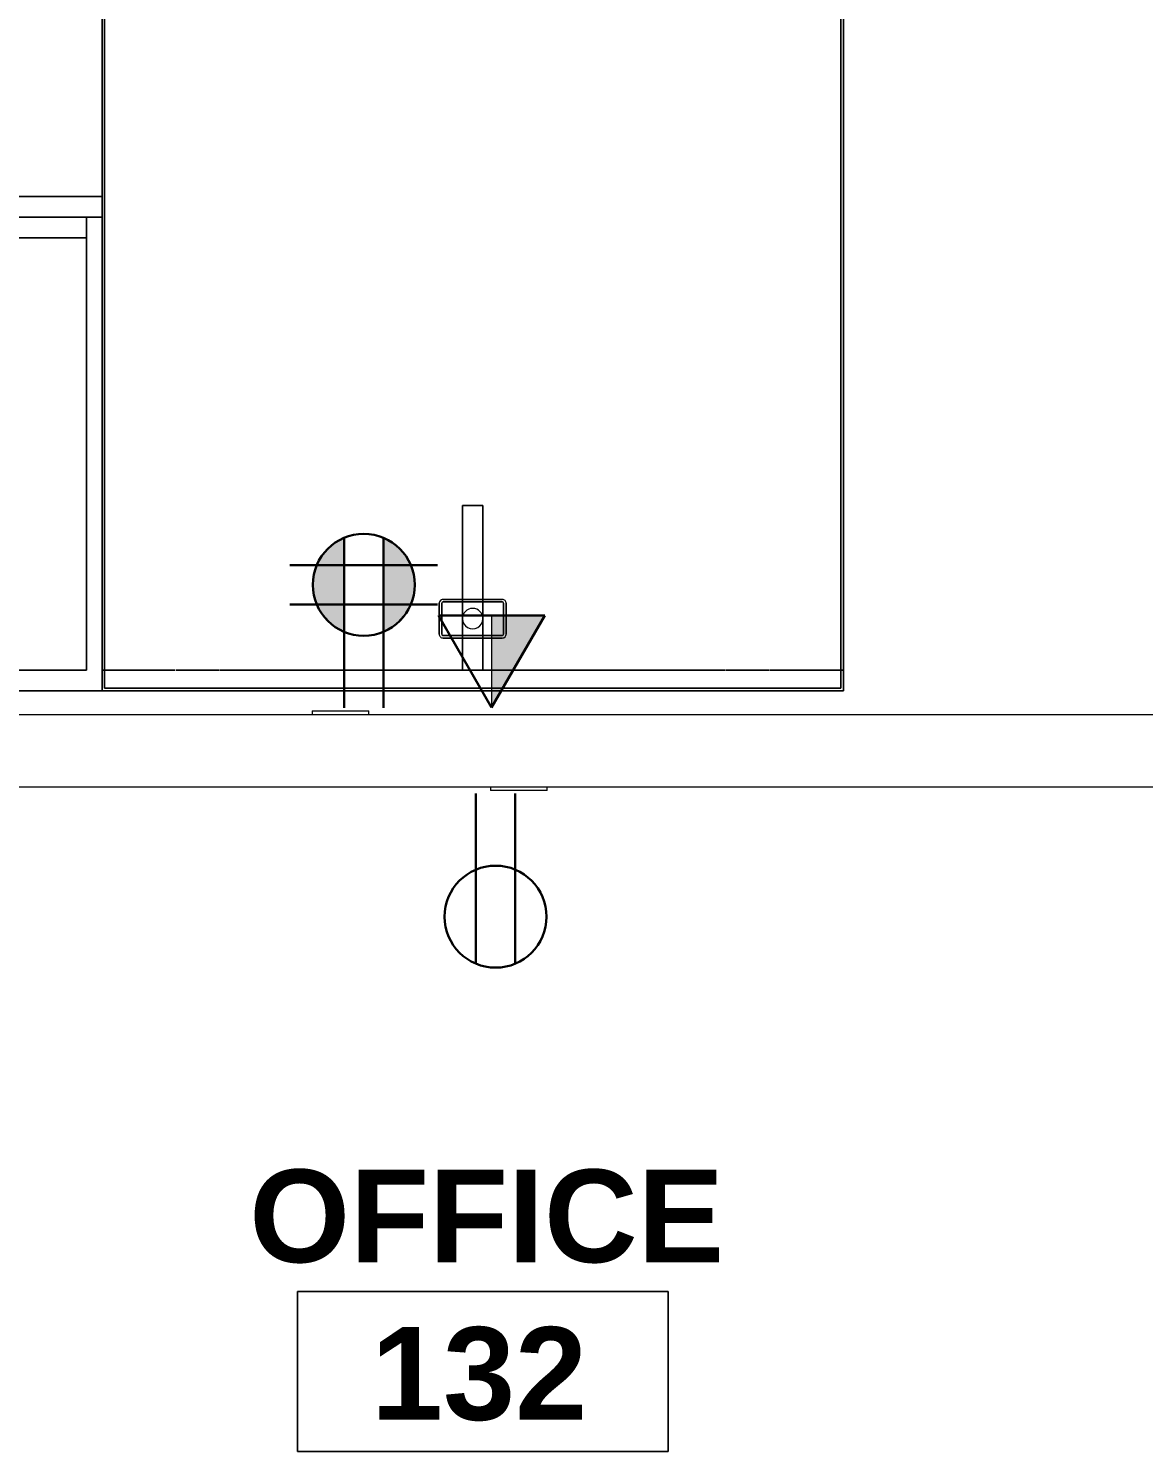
# Model space of a CAD drawing. Header units: inches. Extents: x 587 to 1284, y 1170 to 2052.
# Drawn here: x 721.9 to 776.1, y 1876.9 to 1946 of the extents above; entities that cross this region are included whole.
import ezdxf

# ---------------------------------------------------------------- set-up
doc = ezdxf.new("R2010")
doc.units = ezdxf.units.IN
doc.header["$MEASUREMENT"] = 0
for name, color, linetype, lineweight in [('A-ANNO-NOTE', 131, 'Continuous', 9), ('A-AREA-IDEN', 2, 'Continuous', 9), ('E-ELEC-FIXT', 91, 'Continuous', 9), ('I-FURN', 30, 'Continuous', 9), ('I-FURN-PNLS', 30, 'Continuous', 9), ('I-WALL', 2, 'Continuous', 18)]:
    doc.layers.add(name, color=color, linetype=linetype, lineweight=lineweight)
doc.styles.add('Swis721 Lt BT_B', font='', dxfattribs={"height": 4.5})
doc.styles.get('Swis721 Lt BT_B').set_extended_font_data('Swis721 Lt BT', bold=True)

# ---------------------------------------------------------------- blocks, each defined once
blk = doc.blocks.new('Zira Wksta 12 - Type 1-V7-Level 07  POWER _ SIGNAL')
at = {"layer": 'I-FURN-PNLS'}
for p, q in [((-36.303, 0), (0, 0)), ((0, 0), (-36.303, 0)), ((-36.303, 0), (0, 0)), ((0, 0), (-1, 0)), ((-1, 0), (-1, -0.111)), ((-1, -0.111), (-1, 0)), ((-1, 0), (0, 0)), ((0, 0), (0, -36)), ((0, -36), (0, 0)), ((0, 0), (0, -36)), ((0, -36), (0, 0)), ((0, 0), (0, -36)), ((-36.354, -0.125), (-0.125, -0.125)), ((-0.125, -0.125), (-36.354, -0.125)), ((-0.125, -0.125), (-36.354, -0.125)), ((-36.354, -0.125), (-0.125, -0.125)), ((-36.303, 0), (0, 0)), ((-1, -0.125), (-1, -3.566)), ((-1, -3.566), (-1, -0.125)), ((-0.125, -0.125), (-0.125, -35.875)), ((-0.125, -35.875), (-0.125, -0.125)), ((-0.125, -35.875), (-0.125, -0.125)), ((-0.125, -0.125), (-0.125, -35.875)), ((0, 0), (0, -36)), ((-1, -3.598), (-1, -5.709)), ((-1, -5.709), (-1, -3.598)), ((-1, -5.738), (-1, -30.262)), ((-1, -17.5), (-1, -5.738)), ((-4.437, -16.562), (-4.437, -19.437)), ((-4.437, -19.437), (-4.437, -16.562)), ((-4.312, -16.562), (-4.312, -19.143)), ((-4.312, -19.143), (-4.312, -16.562)), ((-2.75, -16.375), (-4.25, -16.375)), ((-4.25, -16.375), (-2.75, -16.375)), ((-4.182, -16.5), (-4.25, -16.5)), ((-4.25, -16.5), (-4.182, -16.5)), ((-2.833, -16.5), (-4.167, -16.5)), ((-4.167, -16.5), (-2.833, -16.5)), ((-2.75, -16.5), (-2.818, -16.5)), ((-2.818, -16.5), (-2.75, -16.5)), ((-2.687, -19.143), (-2.687, -16.562)), ((-2.687, -16.562), (-2.687, -19.143)), ((-2.562, -19.437), (-2.562, -16.562)), ((-2.562, -16.562), (-2.562, -19.437)), ((-4.437, -17.5), (-9, -17.5)), ((-9, -17.5), (-9, -18.5)), ((-9, -18.5), (-9, -17.5)), ((-9, -17.5), (-4.437, -17.5)), ((-4.312, -17.5), (-4.437, -17.5)), ((-4.437, -17.5), (-4.312, -17.5)), ((-3.644, -17.5), (-4.312, -17.5)), ((-4.312, -17.5), (-3.644, -17.5)), ((-3.361, -17.5), (-3.639, -17.5)), ((-3.639, -17.5), (-3.361, -17.5)), ((-2.687, -17.5), (-3.356, -17.5)), ((-3.356, -17.5), (-2.687, -17.5)), ((-2.562, -17.5), (-2.687, -17.5)), ((-2.687, -17.5), (-2.562, -17.5)), ((-1, -17.5), (-2.562, -17.5)), ((-2.562, -17.5), (-1, -17.5)), ((-1, -18.5), (-1, -17.5)), ((-1, -17.5), (-1, -18.5)), ((-1, -18.5), (-1, -17.5)), ((-9, -18.5), (-4.437, -18.5)), ((-4.437, -18.5), (-9, -18.5)), ((-4.437, -18.5), (-4.312, -18.5)), ((-4.312, -18.5), (-4.437, -18.5)), ((-4.312, -18.5), (-3.644, -18.5)), ((-3.644, -18.5), (-4.312, -18.5)), ((-3.639, -18.5), (-3.361, -18.5)), ((-3.361, -18.5), (-3.639, -18.5)), ((-3.356, -18.5), (-2.687, -18.5)), ((-2.687, -18.5), (-3.356, -18.5)), ((-2.687, -18.5), (-2.563, -18.5)), ((-2.563, -18.5), (-2.687, -18.5)), ((-2.562, -18.5), (-1, -18.5)), ((-1, -18.5), (-2.562, -18.5)), ((-1, -30.262), (-1, -18.5)), ((-4.312, -19.159), (-4.312, -19.437)), ((-4.312, -19.437), (-4.312, -19.159)), ((-2.687, -19.437), (-2.687, -19.159)), ((-2.687, -19.159), (-2.687, -19.437)), ((-4.25, -19.5), (-4.182, -19.5)), ((-4.182, -19.5), (-4.25, -19.5)), ((-4.25, -19.625), (-2.75, -19.625)), ((-2.75, -19.625), (-4.25, -19.625)), ((-4.167, -19.5), (-2.833, -19.5)), ((-2.833, -19.5), (-4.167, -19.5)), ((-2.818, -19.5), (-2.75, -19.5)), ((-2.75, -19.5), (-2.818, -19.5)), ((-1, -30.291), (-1, -32.402)), ((-1, -32.402), (-1, -30.291)), ((-1, -32.44), (-1, -35.875)), ((-1, -35.875), (-1, -32.44)), ((-0.126, -35.875), (-51, -35.875)), ((-51, -35.875), (-0.126, -35.875)), ((-51, -35.875), (-0.126, -35.875)), ((-0.126, -35.875), (-51, -35.875)), ((-1, -35.877), (-1, -36)), ((-1, -36), (-1, -35.877)), ((0, -36), (-51, -36)), ((0, -36), (-51, -36)), ((-51, -36), (0, -36)), ((-51, -36), (-24, -36)), ((0, -36), (-24, -36)), ((-24, -36), (-24, -84)), ((-24, -36), (-24, -84)), ((0, -36), (-24, -36)), ((-24, -36), (0, -36)), ((-24, -84), (-24, -36)), ((-24, -36), (-24, -84)), ((-23, -36), (-24, -36)), ((-24, -36), (-23, -36)), ((-24, -84), (-24, -36)), ((-24, -36), (0, -36)), ((-23, -36.75), (-23, -36)), ((-23, -36), (-23, -36.75)), ((0, -36), (-23, -36)), ((-23, -36), (-23, -36.75)), ((-23, -36.75), (-23, -36)), ((-23, -36), (-1, -36)), ((-1, -36), (0, -36)), ((-1, -36), (0, -36)), ((0, -36), (-1, -36)), ((0, -84), (0, -36)), ((0, -84), (0, -36)), ((0, -36), (0, -84)), ((0, -84), (0, -36)), ((0, -36), (0, -84)), ((-23, -36.75), (-23, -83.25)), ((-23, -83.25), (-23, -36.75)), ((-22, -36.75), (-23, -36.75)), ((-23, -36.75), (-22, -36.75)), ((-23, -36.75), (-23, -83.25)), ((-1, -36.75), (-23, -36.75)), ((-23, -36.75), (-1, -36.75)), ((-23, -83.25), (-23, -36.75)), ((-23, -83.25), (-23, -36.75)), ((-23, -36.75), (-23, -83.25)), ((-23, -36.75), (-1, -36.75)), ((-1, -36.75), (-23, -36.75)), ((-22, -36.75), (-22, -83.25)), ((-22, -83.25), (-22, -36.75)), ((-1, -36.75), (-22, -36.75)), ((-22, -36.75), (-1, -36.75)), ((-22, -36.75), (-22, -83.25)), ((-22, -83.25), (-22, -36.75)), ((-1, -36.75), (-1, -83.25)), ((-1, -83.25), (-1, -36.75)), ((-1, -83.25), (-1, -36.75)), ((-1, -36.75), (-1, -83.25)), ((-1, -36.75), (-1, -83.25)), ((-1, -83.25), (-1, -36.75))]:
    blk.add_line(p, q, dxfattribs=at)
for centre, radius, start, end in [((-4.25, -16.562), 0.188, 90, 180), ((-4.25, -16.562), 0.188, 135, 180), ((-4.25, -16.562), 0.188, 90, 135), ((-4.25, -16.562), 0.0625, 90, 180), ((-4.25, -16.562), 0.0625, 165, 180), ((-4.25, -16.562), 0.0625, 150, 165), ((-4.25, -16.562), 0.0625, 135, 150), ((-4.25, -16.562), 0.0625, 90, 135), ((-2.75, -16.562), 0.188, 360, 90), ((-2.75, -16.562), 0.188, 45, 90), ((-2.75, -16.562), 0.0625, 60, 90), ((-2.75, -16.562), 0.0625, 0, 90), ((-2.75, -16.562), 0.0625, 45, 60), ((-2.75, -16.562), 0.0625, 30, 45), ((-2.75, -16.562), 0.0625, 360, 30), ((-2.75, -16.562), 0.188, 0, 45), ((-3.5, -18), 0.5, 90, 270), ((-3.5, -18), 0.5, 90, 270), ((-3.5, -18), 0.5, 270, 90), ((-3.5, -18), 0.5, 270, 90), ((-4.25, -19.437), 0.188, 180, 270), ((-4.25, -19.437), 0.188, 180, 225), ((-4.25, -19.437), 0.188, 225, 270), ((-4.25, -19.437), 0.0625, 180, 210), ((-4.25, -19.437), 0.0625, 180, 270), ((-4.25, -19.437), 0.0625, 210, 255), ((-4.25, -19.437), 0.0625, 255, 270), ((-2.75, -19.437), 0.188, 270, 360), ((-2.75, -19.437), 0.0625, 270, 0), ((-2.75, -19.437), 0.0625, 270, 285), ((-2.75, -19.437), 0.187, 270, 315), ((-2.75, -19.437), 0.0625, 285, 315), ((-2.75, -19.437), 0.0625, 315, 330), ((-2.75, -19.437), 0.0625, 330, 0), ((-2.75, -19.437), 0.187, 315, 0)]:
    blk.add_arc(centre, radius, start, end, dxfattribs=at)
blk = doc.blocks.new('PS - Power Device _Wall Base_ - Quad - Data Combo-5019240-Level 07  POWER _ SIGNAL')
at = {"layer": 'E-ELEC-FIXT'}
for p, q in [((735.718, 1912.875), (738.468, 1912.875)), ((735.718, 1912.875), (735.718, 1912.688)), ((738.468, 1912.688), (738.468, 1912.875))]:
    blk.add_line(p, q, dxfattribs=at)
blk = doc.blocks.new('PS - Power Device _Wall Base_ - Duplex-4862727-Level 07  POWER _ SIGNAL')
at = {"layer": 'E-ELEC-FIXT'}
for p, q in [((742.718, 1305.968), (745.468, 1305.968)), ((742.718, 1305.968), (742.718, 1305.78)), ((745.468, 1305.78), (745.468, 1305.968))]:
    blk.add_line(p, q, dxfattribs=at)
blk = doc.blocks.new('Room Tag - Room Name and Number-3379422-Level 07  POWER _ SIGNAL')
at = {"layer": 'A-AREA-IDEN'}
for p, q in [((-0.1881, -0.1636), (-0.1881, -0.0018)), ((-0.1881, -0.0018), (0.1869, -0.0018)), ((0.1869, -0.0018), (-0.1881, -0.0018)), ((-0.1881, -0.0018), (-0.1881, -0.1636)), ((0.1869, -0.0018), (0.1869, -0.1636)), ((0.1869, -0.1636), (0.1869, -0.0018)), ((0.1869, -0.1636), (-0.1881, -0.1636)), ((-0.1881, -0.1636), (0.1869, -0.1636))]:
    blk.add_line(p, q, dxfattribs=at)

msp = doc.modelspace()

# ---------------------------------------------------------------- hatches: boundary and pattern name
at = {"layer": 'A-ANNO-NOTE'}
for points in [[(736.499, 1920.772), (737.096, 1921.2), (736.857, 1921.061)], [(737.263, 1916.713), (737.096, 1921.2), (736.499, 1920.772)], [(737.263, 1916.713), (737.179, 1921.24), (737.096, 1921.2)], [(737.263, 1916.713), (737.263, 1921.277), (737.179, 1921.24)], [(739.18, 1916.713), (739.264, 1921.24), (739.18, 1921.277)], [(739.18, 1916.713), (739.347, 1921.2), (739.264, 1921.24)], [(739.18, 1916.713), (739.662, 1916.982), (739.347, 1921.2)], [(739.944, 1920.772), (739.586, 1921.061), (739.347, 1921.2), (739.629, 1920.998)], [(739.662, 1916.982), (739.944, 1920.772), (739.347, 1921.2), (739.629, 1917.414)], [(736.781, 1916.982), (736.499, 1920.772), (736.199, 1920.422)], [(737.263, 1916.713), (736.499, 1920.772), (736.781, 1916.982)], [(739.662, 1916.982), (740.244, 1920.422), (739.944, 1920.772), (739.823, 1919.153)], [(736.053, 1917.803), (736.199, 1920.422), (735.757, 1919.226)], [(735.757, 1919.226), (736.199, 1920.422), (735.819, 1919.589)], [(735.819, 1919.589), (736.199, 1920.422), (735.9, 1919.853)], [(736.781, 1916.982), (736.199, 1920.422), (736.053, 1917.803)], [(739.662, 1916.982), (740.39, 1917.803), (740.244, 1920.422), (740.029, 1919.153)], [(740.39, 1917.803), (740.686, 1919.226), (740.244, 1920.422), (740.315, 1919.153)], [(740.543, 1919.853), (740.51, 1919.939), (740.244, 1920.422)], [(740.624, 1919.589), (740.543, 1919.853), (740.244, 1920.422)], [(740.686, 1919.226), (740.624, 1919.589), (740.244, 1920.422)], [(736.053, 1917.803), (735.757, 1919.226), (735.781, 1918.582)], [(740.39, 1917.803), (740.662, 1918.582), (740.671, 1919.153)], [(740.662, 1918.582), (740.693, 1918.857), (740.683, 1919.153)], [(736.053, 1917.803), (735.781, 1918.582), (735.842, 1918.313)], [(740.39, 1917.803), (740.6, 1918.313), (740.662, 1918.582)], [(736.781, 1916.982), (736.053, 1917.803), (736.371, 1917.352)], [(739.662, 1916.982), (740.072, 1917.352), (740.39, 1917.803)], [(740.072, 1917.352), (740.132, 1917.422), (740.344, 1917.723)], [(744.43, 1913.041), (747.008, 1917.507), (744.43, 1917.507), (744.43, 1915.604)]]:
    msp.add_hatch(color=256, dxfattribs=at).paths.add_polyline_path(points, flags=0)

# ---------------------------------------------------------------- linework, layer by layer
for p, q in [((737.263, 1916.713), (737.263, 1921.277)), ((739.18, 1921.277), (739.18, 1916.713)), ((744.43, 1913.041), (747.008, 1917.507)), ((747.008, 1917.507), (744.43, 1917.507)), ((744.43, 1917.507), (744.43, 1913.041))]:
    msp.add_line(p, q, dxfattribs=at)
at = {"layer": 'A-ANNO-NOTE', "lineweight": 30}
for p, q in [((737.263, 1913.014), (737.263, 1921.277)), ((739.18, 1913.014), (739.18, 1921.277)), ((734.635, 1919.953), (741.808, 1919.953)), ((734.635, 1918.037), (741.808, 1918.037)), ((744.43, 1913.041), (741.851, 1917.507)), ((741.851, 1917.507), (747.008, 1917.507)), ((744.43, 1913.041), (747.008, 1917.507)), ((743.663, 1908.861), (743.663, 1900.598)), ((745.579, 1908.861), (745.579, 1900.598)), ((745.579, 1908.861), (745.579, 1900.598))]:
    msp.add_line(p, q, dxfattribs=at)
for centre in [(738.221, 1918.995), (744.621, 1902.88)]:
    msp.add_circle(centre, 2.475, dxfattribs=at)
at = {"layer": 'A-ANNO-NOTE'}
for start, end in [(112.7756, 247.2244), (292.7756, 67.2244)]:
    msp.add_arc((738.221, 1918.995), 2.475, start, end, dxfattribs=at)
at = {"layer": 'I-WALL'}
for p, q in [((829, 1912.688), (661.093, 1912.688)), ((661.093, 1909.188), (829, 1909.188))]:
    msp.add_line(p, q, dxfattribs=at)

# ---------------------------------------------------------------- block references
at = {"layer": 'A-AREA-IDEN', "xscale": 47.99999999999997, "yscale": 47.99999999999997, "zscale": 47.99999999999997}
msp.add_blockref('Room Tag - Room Name and Number-3379422-Level 07  POWER _ SIGNAL', (744.035, 1884.758), dxfattribs=at)
at = {"layer": 'E-ELEC-FIXT'}
msp.add_blockref('PS - Power Device _Wall Base_ - Quad - Data Combo-5019240-Level 07  POWER _ SIGNAL', (0, 0), dxfattribs=at)
at = {"layer": 'E-ELEC-FIXT', "rotation": 180}
msp.add_blockref('PS - Power Device _Wall Base_ - Duplex-4862727-Level 07  POWER _ SIGNAL', (1489.843, 3214.968), dxfattribs=at)
at = {"layer": 'I-FURN', "rotation": 269.9999999999998}
msp.add_blockref('Zira Wksta 12 - Type 1-V7-Level 07  POWER _ SIGNAL', (761.51, 1913.85), dxfattribs=at)

# ---------------------------------------------------------------- texts
at = {"layer": 'A-AREA-IDEN', "char_height": 4.5, "attachment_point": 1, "style": 'Swis721 Lt BT_B'}
for s, insert, width in [('OFFICE', (732.664, 1890.597), 27.4215), ('132', (738.577, 1882.947), 12.726)]:
    msp.add_mtext(s, dxfattribs=dict(at, insert=insert, width=width))

doc.saveas('drawing.dxf')
